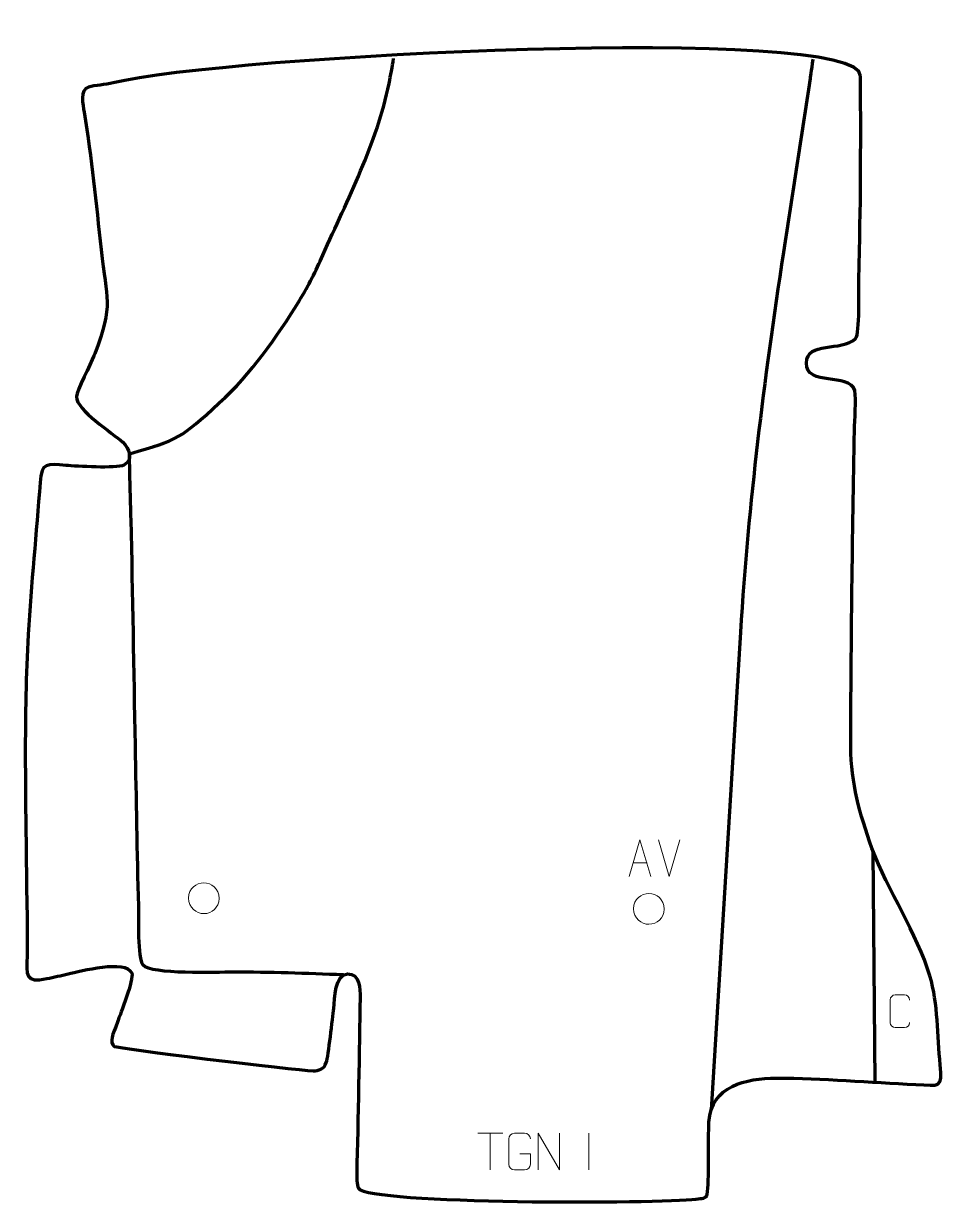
# Model space of a CAD drawing. Header units: millimetres. Extents: x -314 to 313, y -446 to 360.
import ezdxf

# ---------------------------------------------------------------- set-up
doc = ezdxf.new("R2010")
doc.units = ezdxf.units.MM
doc.header["$MEASUREMENT"] = 0
doc.layers.add('layer 1', color=7, linetype='Continuous')
doc.layers.add('layer 2', color=7, linetype='Continuous')

msp = doc.modelspace()

# ---------------------------------------------------------------- linework, layer by layer
at = {"layer": 'layer 1', "color": 142, "lineweight": 158}
for points, knots in [([(-95.186, -289.1136), (-120.7095, -288.2775), (-145.4493, -287.1825), (-171.031, -287.2981), (-171.031, -287.2981), (-180.8708, -287.4426), (-227.0946, -288.9471), (-232.023, -282.5582), (-232.023, -282.5582), (-235.7551, -277.72), (-234.8877, -249.7925), (-235.0433, -242.3073), (-235.0433, -242.3073), (-236.0528, -205.6729), (-236.5532, -169.0249), (-237.2726, -132.384), (-237.2726, -132.384), (-238.2889, -81.134), (-238.9918, -29.7787), (-240.2442, 21.4538), (-240.2442, 21.4538), (-240.6178, 36.4095), (-241.1453, 51.5114), (-241.3254, 66.4538), (-241.3254, 66.4538), (-207.4288, 76.3827), (-206.4407, 77.0187), (-180.0282, 101.1833), (-180.0282, 101.1833), (-158.0018, 121.3352), (-140.8944, 145.9098), (-125.2369, 171.1742), (-125.2369, 171.1742), (-118.9623, 181.2986), (-114.2238, 191.2564), (-109.3736, 202.0942), (-109.3736, 202.0942), (-92.3699, 240.2876), (-72.5889, 278.0562), (-64.1199, 319.3091), (-64.1199, 319.3091), (-62.978, 324.8712), (-61.9679, 330.5192), (-61.0967, 336.2139)], [0, 0, 0, 0, 0.08333333, 0.08333333, 0.08333333, 0.08333333, 0.16666667, 0.16666667, 0.16666667, 0.16666667, 0.25, 0.25, 0.25, 0.25, 0.33333333, 0.33333333, 0.33333333, 0.33333333, 0.41666667, 0.41666667, 0.41666667, 0.41666667, 0.5, 0.5, 0.5, 0.5, 0.58333333, 0.58333333, 0.58333333, 0.58333333, 0.66666667, 0.66666667, 0.66666667, 0.66666667, 0.75, 0.75, 0.75, 0.75, 0.83333333, 0.83333333, 0.83333333, 0.83333333, 1, 1, 1, 1]), ([(225.044, 335.8163), (223.9242, 327.7023), (223.2246, 322.634), (223.2246, 322.634), (223.2246, 322.634), (217.163, 283.1327), (211.1012, 243.6314), (205.0392, 204.1301), (205.0392, 204.1301), (191.2689, 114.0801), (181.494, 35.3624), (175.5997, -55.1918), (175.5997, -55.1918), (175.5997, -55.1918), (155.7672, -381.1623), (155.7672, -381.1623)], [0, 0, 0, 0, 0.2, 0.2, 0.2, 0.2, 0.4, 0.4, 0.4, 0.4, 0.6, 0.6, 0.6, 0.6, 1, 1, 1, 1])]:
    msp.add_open_spline(points, degree=3, knots=knots, dxfattribs=at)
at = {"layer": 'layer 1', "color": 250, "lineweight": 9}
for points, knots in [([(99.6768, -221.9467), (99.6768, -221.9467), (107.0478, -196.9932), (107.0478, -196.9932), (107.0478, -196.9932), (107.0478, -196.9932), (114.6177, -221.9467), (114.6177, -221.9467)], [0, 0, 0, 0, 0.33333333, 0.33333333, 0.33333333, 0.33333333, 1, 1, 1, 1]), ([(-201.0787, -236.7215), (-201.008, -230.0811), (-195.734, -226.2351), (-190.5787, -226.3321), (-190.5787, -226.3321), (-185.4234, -226.2351), (-180.1494, -230.2985), (-180.0787, -236.9389), (-180.0787, -236.9389), (-180.4489, -243.2682), (-184.8908, -247.2989), (-190.5787, -247.3283), (-190.5787, -247.3283), (-195.734, -247.4253), (-201.008, -243.3619), (-201.0787, -236.7215)], [0, 0, 0, 0, 0.2, 0.2, 0.2, 0.2, 0.4, 0.4, 0.4, 0.4, 0.6, 0.6, 0.6, 0.6, 1, 1, 1, 1]), ([(102.6629, -243.9976), (102.7336, -237.3572), (108.0076, -233.5112), (113.1629, -233.6082), (113.1629, -233.6082), (118.3182, -233.5112), (123.5922, -237.5746), (123.6629, -244.215), (123.6629, -244.215), (123.2927, -250.5443), (118.8508, -254.575), (113.1629, -254.6044), (113.1629, -254.6044), (108.0076, -254.7014), (102.7336, -250.638), (102.6629, -243.9976)], [0, 0, 0, 0, 0.2, 0.2, 0.2, 0.2, 0.4, 0.4, 0.4, 0.4, 0.6, 0.6, 0.6, 0.6, 1, 1, 1, 1]), ([(291.1555, -321.7432), (291.0303, -323.8242), (289.5281, -325.1494), (287.6044, -325.1591), (287.6044, -325.1591), (285.5158, -325.1588), (283.4272, -325.1588), (281.3389, -325.1591), (281.3389, -325.1591), (279.6147, -325.2535), (277.8483, -323.5656), (277.8583, -321.7588), (277.8583, -321.7588), (277.8587, -316.5906), (277.8587, -311.4229), (277.8583, -306.2555), (277.8583, -306.2555), (277.8621, -304.3404), (279.4266, -302.8005), (281.3545, -302.8126), (281.3545, -302.8126), (283.4375, -302.8126), (285.521, -302.8126), (287.6044, -302.8126), (287.6044, -302.8126), (289.3479, -302.7808), (291.1316, -304.1167), (291.1555, -306.3001)], [0, 0, 0, 0, 0.125, 0.125, 0.125, 0.125, 0.25, 0.25, 0.25, 0.25, 0.375, 0.375, 0.375, 0.375, 0.5, 0.5, 0.5, 0.5, 0.625, 0.625, 0.625, 0.625, 0.75, 0.75, 0.75, 0.75, 1, 1, 1, 1]), ([(25.1907, -411.2098), (25.1907, -411.2098), (32.3588, -411.2098), (32.3588, -411.2098), (32.3588, -411.2098), (32.3588, -411.2098), (32.3588, -418.3779), (32.3588, -418.3779), (32.3588, -418.3779), (32.2191, -420.7013), (30.5419, -422.1809), (28.394, -422.1917), (28.394, -422.1917), (26.0623, -422.1913), (23.7303, -422.1913), (21.3988, -422.1917), (21.3988, -422.1917), (19.4739, -422.2971), (17.5017, -420.4126), (17.5129, -418.3953), (17.5129, -418.3953), (17.5133, -412.6252), (17.5133, -406.8555), (17.5129, -401.0862), (17.5129, -401.0862), (17.5171, -398.9481), (19.2638, -397.2289), (21.4162, -397.2423), (21.4162, -397.2423), (23.7419, -397.2423), (26.068, -397.2423), (28.394, -397.2423), (28.394, -397.2423), (30.3408, -397.2069), (32.3322, -398.6984), (32.3588, -401.1361)], [0, 0, 0, 0, 0.1, 0.1, 0.1, 0.1, 0.2, 0.2, 0.2, 0.2, 0.3, 0.3, 0.3, 0.3, 0.4, 0.4, 0.4, 0.4, 0.5, 0.5, 0.5, 0.5, 0.6, 0.6, 0.6, 0.6, 0.7, 0.7, 0.7, 0.7, 0.8, 0.8, 0.8, 0.8, 1, 1, 1, 1]), ([(37.6084, -422.1955), (37.6084, -422.1955), (37.6084, -397.242), (37.6084, -397.242), (37.6084, -397.242), (37.6084, -397.242), (52.2632, -422.1955), (52.2632, -422.1955), (52.2632, -422.1955), (52.2632, -422.1955), (52.2632, -397.242), (52.2632, -397.242)], [0, 0, 0, 0, 0.25, 0.25, 0.25, 0.25, 0.5, 0.5, 0.5, 0.5, 1, 1, 1, 1])]:
    msp.add_open_spline(points, degree=3, knots=knots, dxfattribs=at)
for points in [[(127.0363, -221.9539), (127.0363, -221.9539), (119.7145, -197.0004), (119.7145, -197.0004)], [(134.3582, -197.0004), (134.3582, -197.0004), (127.0364, -221.9539), (127.0364, -221.9539)], [(102.3994, -212.6973), (102.3994, -212.6973), (111.8951, -212.6973), (111.8951, -212.6973)], [(-3.5579, -397.2655), (-3.5579, -397.2655), (13.4294, -397.2655), (13.4294, -397.2655)], [(4.9359, -422.1955), (4.9359, -422.1955), (4.9359, -397.242), (4.9359, -397.242)], [(72.2632, -397.2317), (72.2632, -397.2317), (72.2632, -422.2058), (72.2632, -422.2058)]]:
    msp.add_open_spline(points, degree=3, dxfattribs=at)
at = {"layer": 'layer 1', "color": 142, "lineweight": 158}
msp.add_open_spline([(266.114, -204.5908), (266.114, -204.5908), (267.2835, -362.4243), (267.2835, -362.4243)], degree=3, dxfattribs=at)
at = {"layer": 'layer 2', "color": 242, "lineweight": 158}
msp.add_open_spline([(257.667, 324.2909), (257.7718, 269.4217), (257.9423, 240.2677), (256.402, 185.2839), (256.402, 185.2839), (256.3901, 178.7652), (257.3462, 148.8559), (254.2604, 145.2489), (254.2604, 145.2489), (244.4382, 135.8829), (220.8336, 143.7589), (220.7232, 128.4297), (220.7232, 128.4297), (220.6041, 111.9017), (249.4583, 122.3148), (253.8077, 109.5923), (253.8077, 109.5923), (254.7346, 103.6482), (253.5799, 89.4076), (253.437, 82.4074), (253.437, 82.4074), (252.1112, 10.6134), (251.1809, -61.3445), (250.9339, -133.149), (250.9339, -133.149), (251.2481, -159.2048), (256.9233, -178.322), (265.3704, -202.6565), (265.3704, -202.6565), (276.509, -232.1176), (296.0212, -260.6607), (305.0084, -289.735), (305.0084, -289.735), (310.5755, -309.2601), (310.0288, -330.4418), (311.9964, -350.6206), (311.9964, -350.6206), (313.4935, -366.7251), (311.7814, -364.7081), (295.4691, -363.9901), (295.4691, -363.9901), (263.9876, -362.5233), (231.6071, -359.6557), (200.1974, -359.5303), (200.1974, -359.5303), (179.3042, -359.8898), (155.863, -364.4483), (154.1475, -389.7153), (154.1475, -389.7153), (153.5315, -401.1912), (154.5714, -430.3362), (152.9877, -438.8079), (152.9877, -438.8079), (152.3997, -441.9507), (149.5545, -441.5701), (145.1775, -442.1434), (145.1775, -442.1434), (120.704, -445.3491), (-77.9236, -445.7723), (-85.0252, -434.7482), (-85.0252, -434.7482), (-86.2985, -432.7718), (-86.3234, -426.5504), (-86.2076, -424.0861), (-86.2076, -424.0861), (-85.3407, -390.1621), (-84.426, -338.7726), (-83.9014, -304.8418), (-83.9014, -304.8418), (-83.8071, -298.6866), (-83.9331, -288.3166), (-92.6162, -288.4914), (-92.6162, -288.4914), (-101.3342, -288.6669), (-101.0854, -305.2863), (-101.9124, -311.9743), (-101.9124, -311.9743), (-102.7277, -318.4962), (-105.4999, -344.7278), (-106.9931, -348.9279), (-106.9931, -348.9279), (-108.6457, -353.5769), (-112.0886, -354.6705), (-116.0443, -354.5566), (-116.0443, -354.5566), (-129.2894, -354.175), (-250.0872, -339.1491), (-251.7022, -337.9273), (-251.7022, -337.9273), (-255.3558, -335.1632), (-252.6956, -330.0423), (-249.6007, -321.405), (-249.6007, -321.405), (-247.558, -315.7624), (-238.0315, -292.2033), (-239.7773, -287.8816), (-239.7773, -287.8816), (-243.7095, -278.1464), (-274.8775, -286.6291), (-283.2288, -288.4741), (-283.2288, -288.4741), (-288.0427, -289.5375), (-292.8506, -290.6302), (-297.6627, -291.7023), (-297.6627, -291.7023), (-312.892, -295.0861), (-311.5148, -289.1059), (-311.2164, -276.0461), (-311.2164, -276.0461), (-310.8269, -258.9973), (-311.4539, -240.6403), (-311.6304, -223.4579), (-311.6304, -223.4579), (-312.1803, -168.7077), (-313.5753, -111.3926), (-310.497, -56.8527), (-310.497, -56.8527), (-308.3254, -22.1422), (-304.8778, 12.3568), (-302.3454, 47.0152), (-302.3454, 47.0152), (-301.323, 61.0076), (-297.6873, 59.4512), (-284.6301, 58.5227), (-284.6301, 58.5227), (-277.3433, 58.0524), (-250.42, 56.2296), (-245.1246, 58.7839), (-245.1246, 58.7839), (-238.3005, 62.0755), (-241.5414, 70.1627), (-245.9488, 74.4596), (-245.9488, 74.4596), (-252.8639, 80.6553), (-277.78, 96.4305), (-277.4987, 105.5223), (-277.4987, 105.5223), (-277.3679, 109.7468), (-267.805, 127.7822), (-265.5726, 133.4257), (-265.5726, 133.4257), (-265.5726, 133.4257), (-265.019, 134.8251), (-265.019, 134.8251), (-265.019, 134.8251), (-251.9737, 169.1494), (-256.9203, 171.1075), (-260.7081, 206.0181), (-260.7081, 206.0181), (-264.1198, 237.6355), (-267.2266, 268.1297), (-272.2465, 299.6033), (-272.2465, 299.6033), (-273.06, 304.7035), (-275.6137, 314.9018), (-269.1797, 316.8231), (-269.1797, 316.8231), (-265.0413, 318.059), (-257.7715, 318.2461), (-252.4374, 319.5929), (-252.4374, 319.5929), (-178.5313, 338.2532), (257.5986, 360.0928), (257.667, 324.2909)], degree=3, knots=[0, 0, 0, 0, 0.02380952, 0.02380952, 0.02380952, 0.02380952, 0.04761905, 0.04761905, 0.04761905, 0.04761905, 0.07142857, 0.07142857, 0.07142857, 0.07142857, 0.0952381, 0.0952381, 0.0952381, 0.0952381, 0.11904762, 0.11904762, 0.11904762, 0.11904762, 0.14285714, 0.14285714, 0.14285714, 0.14285714, 0.16666667, 0.16666667, 0.16666667, 0.16666667, 0.19047619, 0.19047619, 0.19047619, 0.19047619, 0.21428571, 0.21428571, 0.21428571, 0.21428571, 0.23809524, 0.23809524, 0.23809524, 0.23809524, 0.26190476, 0.26190476, 0.26190476, 0.26190476, 0.28571429, 0.28571429, 0.28571429, 0.28571429, 0.30952381, 0.30952381, 0.30952381, 0.30952381, 0.33333333, 0.33333333, 0.33333333, 0.33333333, 0.35714286, 0.35714286, 0.35714286, 0.35714286, 0.38095238, 0.38095238, 0.38095238, 0.38095238, 0.4047619, 0.4047619, 0.4047619, 0.4047619, 0.42857143, 0.42857143, 0.42857143, 0.42857143, 0.45238095, 0.45238095, 0.45238095, 0.45238095, 0.47619048, 0.47619048, 0.47619048, 0.47619048, 0.5, 0.5, 0.5, 0.5, 0.52380952, 0.52380952, 0.52380952, 0.52380952, 0.54761905, 0.54761905, 0.54761905, 0.54761905, 0.57142857, 0.57142857, 0.57142857, 0.57142857, 0.5952381, 0.5952381, 0.5952381, 0.5952381, 0.61904762, 0.61904762, 0.61904762, 0.61904762, 0.64285714, 0.64285714, 0.64285714, 0.64285714, 0.66666667, 0.66666667, 0.66666667, 0.66666667, 0.69047619, 0.69047619, 0.69047619, 0.69047619, 0.71428571, 0.71428571, 0.71428571, 0.71428571, 0.73809524, 0.73809524, 0.73809524, 0.73809524, 0.76190476, 0.76190476, 0.76190476, 0.76190476, 0.78571429, 0.78571429, 0.78571429, 0.78571429, 0.80952381, 0.80952381, 0.80952381, 0.80952381, 0.83333333, 0.83333333, 0.83333333, 0.83333333, 0.85714286, 0.85714286, 0.85714286, 0.85714286, 0.88095238, 0.88095238, 0.88095238, 0.88095238, 0.9047619, 0.9047619, 0.9047619, 0.9047619, 0.92857143, 0.92857143, 0.92857143, 0.92857143, 0.95238095, 0.95238095, 0.95238095, 0.95238095, 1, 1, 1, 1], dxfattribs=at)

doc.saveas('drawing.dxf')
